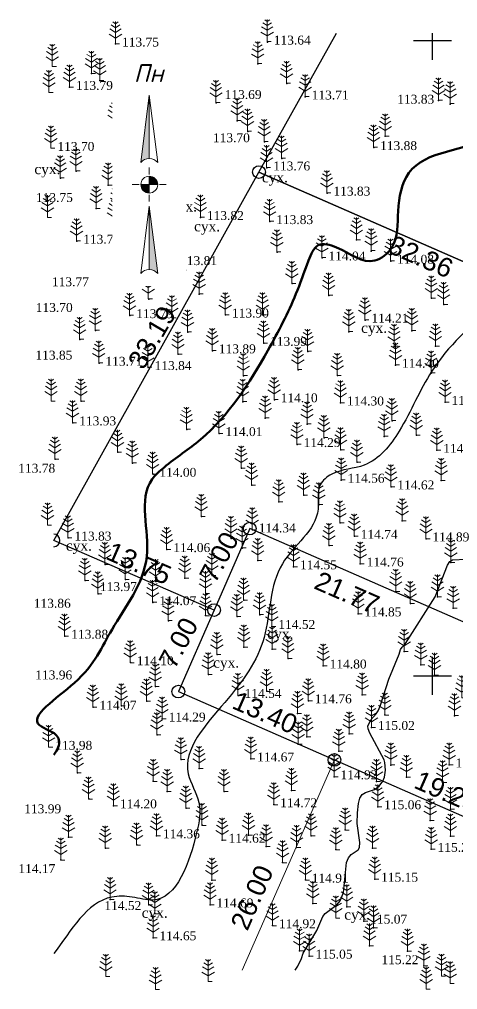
# Model space of a CAD drawing. Header units: millimetres. Extents: x 5405467.5 to 5405558, y 5524972.3 to 5525053.
# Drawn here: x 5405467.5 to 5405502, y 5524975.3 to 5525051.7 of the extents above; entities that cross this region are included whole.
import ezdxf
from ezdxf.enums import TextEntityAlignment as Align

# ---------------------------------------------------------------- set-up
doc = ezdxf.new("R2010")
doc.units = ezdxf.units.MM
doc.set_wipeout_variables(frame=1)
for name, color, linetype, lineweight in [('#Лист (текст_ПН)', 250, 'Continuous', 0), ('#Штамп', 250, 'Continuous', 0), ('11900000', 1, 'Continuous', 30), ('ограждение', 7, 'ZABOR', 20), ('ТОЧКИ', 7, 'Continuous', 30)]:
    doc.layers.add(name, color=color, linetype=linetype, lineweight=lineweight)
for name, color, linetype in [('горизонтали', 42, 'Continuous'), ('Ділянки_Межі', 10, 'Continuous'), ('надписи', 7, 'Continuous'), ('отметки', 7, 'Continuous'), ('промеры', 185, 'Continuous'), ('Растительность', 7, 'Continuous')]:
    doc.layers.add(name, color=color, linetype=linetype)
doc.styles.get("Standard").update_dxf_attribs({"font": 'arial.ttf'})
doc.styles.add('times', font='times.ttf')
doc.styles.add('Мой_Топо', font='isocpeui.ttf')
doc.linetypes.add('ZABOR', pattern='A,1,-0.1,[132,ltypeshp.shx,S=0.25,R=0,X=-0.1,Y=0],-0.4,1', length=2.5)
doc.linetypes.add('ЗаборДерПр', pattern='A,1,[130,ltypeshp.shx,S=0.25,R=0,X=0,Y=-0.25],1.5', length=2.5)

# ---------------------------------------------------------------- blocks, each defined once
blk = doc.blocks.new('A$C51FE15A3')
at = {"layer": 'Растительность', "color": 94, "lineweight": 0}
for points in [[(-0.201, 1.726), (0, 1.584), (0.201, 1.726)], [(0, 1.75), (0, 0), (0.319, 0)], [(-0.447, 1.172), (0, 0.895), (0.447, 1.172)], [(-0.343, 1.489), (0, 1.267), (0.343, 1.489)], [(-0.493, 0.753), (0, 0.444), (0.493, 0.753)]]:
    blk.add_lwpolyline(points, dxfattribs=at)
blk = doc.blocks.new('*U4')
at = {"color": 0}
for points in [[(-0.113, 0), (-0.109, -0.029), (-0.097, -0.056)], [(-0.113, 0), (-0.097, -0.056), (0, 0)], [(-0.097, -0.056), (0, -0.113), (0, 0)], [(-0.097, -0.056), (-0.08, -0.08), (-0.056, -0.097)], [(-0.097, -0.056), (-0.056, -0.097), (0, -0.113)], [(-0.056, -0.097), (-0.029, -0.109), (0, -0.113)]]:
    blk.add_solid(points, dxfattribs=at)
blk = doc.blocks.new('*U5')
at = {"color": 0}
for points in [[(0, 0), (0.097, 0.056), (0, 0.113)], [(0.097, 0.056), (0.029, 0.109), (0, 0.113)], [(0, 0), (0.113, 0), (0.097, 0.056)], [(0.097, 0.056), (0.056, 0.097), (0.029, 0.109)], [(0.097, 0.056), (0.08, 0.08), (0.056, 0.097)], [(0.113, 0), (0.109, 0.029), (0.097, 0.056)]]:
    blk.add_solid(points, dxfattribs=at)
blk = doc.blocks.new('*U6')
at = {"color": 0}
for points in [[(0, -1.136), (0.021, -1.138), (0, -0.288)], [(0.021, -1.138), (0.042, -1.142), (0, -0.288)], [(0.042, -1.142), (0.062, -1.15), (0, -0.288)], [(0.062, -1.15), (0.081, -1.16), (0, -0.288)], [(0.081, -1.16), (0.098, -1.173), (0, -0.288)], [(0.098, -1.173), (0.113, -1.188), (0, -0.288)]]:
    blk.add_solid(points, dxfattribs=at)
blk = doc.blocks.new('*U7')
at = {"color": 0}
for points in [[(-0.113, 0.297), (-0.098, 0.312), (0, 1.197)], [(-0.098, 0.312), (-0.081, 0.325), (0, 1.197)], [(-0.081, 0.325), (-0.062, 0.335), (0, 1.197)], [(-0.062, 0.335), (-0.042, 0.343), (0, 1.197)], [(-0.042, 0.343), (-0.021, 0.347), (0, 1.197)], [(-0.021, 0.347), (0, 0.349), (0, 1.197)]]:
    blk.add_solid(points, dxfattribs=at)
blk = doc.blocks.new('#Північ')
at = {"color": 7}
blk.add_wipeout([(-2.901, 10.635), (2.901, 10.635), (2.901, -7.981), (-2.901, -7.981)], dxfattribs=at).dxf.layer = '#Лист (текст_ПН)'
at = {"layer": '#Лист (текст_ПН)'}
for p, q in [((-0.663, 1.748), (0, 7.043)), ((0, 7.043), (0, 2.052)), ((0, 7.043), (0.663, 1.748)), ((0, 1.337), (0, 0.807)), ((-1.337, 0), (-0.807, 0)), ((-0.662, 0), (0.662, 0)), ((0, 0.662), (0, -0.662)), ((1.337, 0), (0.807, 0)), ((0, -1.337), (0, -0.807)), ((-0.663, -6.99), (0, -1.695)), ((0, -1.695), (0.663, -6.99)), ((0, -1.695), (0, -6.686))]:
    blk.add_line(p, q, dxfattribs=at)
at = {"layer": '#Лист (текст_ПН)', "flags": 128}
for points in [[(0, 7.043), (-0.663, 1.748, -0.218585), (0, 2.052)], [(0, 0), (-0.662, 0, 0.414214), (0, -0.662)]]:
    blk.add_lwpolyline(points, format="xyb", close=True, dxfattribs=at)
at = {"layer": '#Лист (текст_ПН)'}
blk.add_circle((0, 0), 0.662, dxfattribs=at)
for centre in [(0, 1.178), (0, -7.56)]:
    blk.add_arc(centre, 0.874, 40.67981, 139.32019, dxfattribs=at)
at = {"layer": '#Лист (текст_ПН)', "xscale": 5.883850111352785, "yscale": 5.883850111352785, "zscale": 5.883850111352785}
for name in ['*U7', '*U4', '*U5', '*U6']:
    blk.add_blockref(name, (0, 0), dxfattribs=at)
at = {"layer": '#Лист (текст_ПН)', "style": 'Мой_Топо'}
blk.add_text('Пн', height=1.4, dxfattribs=at).set_placement((-1.217, 8.077))

msp = doc.modelspace()

# ---------------------------------------------------------------- linework, layer by layer
at = {"layer": '11900000', "color": 7}
for points in [[(5405498.5, 5525050, 0), (5405501.5, 5525050, 0)], [(5405498.5, 5525050, 0), (5405501.5, 5525050, 0)], [(5405500, 5525048.5, 0), (5405500, 5525050.587, 0)], [(5405500, 5525048.5, 0), (5405500, 5525050.587, 0)], [(5405500, 5524998.5, 0), (5405500, 5525001.5, 0)], [(5405500, 5524998.5, 0), (5405500, 5525001.5, 0)], [(5405498.5, 5525000, 0), (5405501.5, 5525000, 0)], [(5405498.5, 5525000, 0), (5405501.5, 5525000, 0)]]:
    msp.add_polyline3d(points, dxfattribs=at)
at = {"layer": 'горизонтали', "color": 32}
msp.add_polyline3d([(5405489.201, 5524976.835, 115), (5405489.397, 5524977.142, 115), (5405489.707, 5524977.762, 115), (5405489.827, 5524978.172, 115), (5405490.907, 5524979.962, 115), (5405491.377, 5524981.072, 115), (5405491.547, 5524981.302, 115), (5405492.507, 5524982.002, 115), (5405492.737, 5524982.292, 115), (5405492.997, 5524982.942, 115), (5405493.237, 5524985.312, 115), (5405493.377, 5524985.692, 115), (5405493.587, 5524985.932, 115), (5405494.157, 5524986.322, 115), (5405494.267, 5524986.482, 115), (5405494.287, 5524986.882, 115), (5405494.067, 5524988.382, 115), (5405494.107, 5524989.232, 115), (5405494.187, 5524989.962, 115), (5405494.277, 5524990.372, 115), (5405494.457, 5524990.662, 115), (5405494.717, 5524990.822, 115), (5405495.447, 5524991.052, 115), (5405495.807, 5524991.322, 115), (5405496.097, 5524991.702, 115), (5405496.227, 5524992.022, 115), (5405496.307, 5524992.592, 115), (5405496.237, 5524993.192, 115), (5405496.207, 5524993.392, 115), (5405495.057, 5524995.492, 115), (5405494.927, 5524995.842, 115), (5405494.907, 5524996.042, 115), (5405495.157, 5524996.552, 115), (5405495.567, 5524997.022, 115), (5405495.727, 5524997.262, 115), (5405495.887, 5524997.612, 115), (5405496.567, 5524999.732, 115), (5405497.387, 5525001.702, 115), (5405497.467, 5525002.072, 115), (5405497.597, 5525002.272, 115), (5405497.867, 5525002.552, 115), (5405500.207, 5525006.222, 115), (5405501.167, 5525008.722, 115), (5405501.367, 5525009.012, 115), (5405501.567, 5525009.122, 115), (5405503.727, 5525009.242, 115)], dxfattribs=at)
at = {"layer": 'горизонтали', "color": 32, "lineweight": 50}
msp.add_open_spline([(5405508.678, 5525050.587), (5405508.524, 5525050.022), (5405509.092, 5525046.521), (5405505.542, 5525041.222), (5405498.121, 5525041.417), (5405497.131, 5525036.638), (5405497.383, 5525033.955), (5405494.983, 5525032.023), (5405493.141, 5525033.596), (5405490.843, 5525034.238), (5405490.03, 5525032.139), (5405489.087, 5525029.435), (5405486.511, 5525024.44), (5405483.297, 5525019.424), (5405479.469, 5525016.958), (5405476.615, 5525014.417), (5405478.733, 5525008.977), (5405474.587, 5525003.904), (5405473.082, 5524999.827), (5405467.363, 5524996.301), (5405470.776, 5524995.526), (5405470.639, 5524994.359), (5405470.296, 5524993.875), (5405470.209, 5524993.78)], degree=3, knots=[456.846137, 456.846137, 456.846137, 456.846137, 458.787206, 466.038544, 473.272137, 476.393631, 479.304205, 480.999261, 484.176263, 485.622694, 487.053011, 489.860193, 494.811797, 503.600401, 507.214707, 508.54627, 514.632075, 520.988, 526.137061, 530.451811, 532.168173, 533.247577, 533.573622, 533.573622, 533.573622, 533.573622], dxfattribs=at)
at = {"layer": 'горизонтали', "color": 32}
msp.add_open_spline([(5405523.475, 5525050.587), (5405522.918, 5525049.958), (5405521.213, 5525047.251), (5405521.307, 5525041.822), (5405517.894, 5525042.432), (5405516.049, 5525041.732), (5405515.894, 5525038.175), (5405511.045, 5525034.346), (5405505.506, 5525029.854), (5405499.829, 5525024.692), (5405497.897, 5525019.678), (5405495.183, 5525016.265), (5405492.449, 5525016.305), (5405490.8, 5525014.942), (5405491.477, 5525011.838), (5405487.055, 5525008.999), (5405487.392, 5525002.705), (5405483.865, 5524997.947), (5405479.67, 5524993.518), (5405481.946, 5524990.048), (5405481.276, 5524986.482), (5405479.664, 5524981.676), (5405476.395, 5524982.667), (5405473.064, 5524982.742), (5405471.616, 5524979.955), (5405470.209, 5524978.149)], degree=3, knots=[426.85372, 426.85372, 426.85372, 426.85372, 429.320193, 435.927774, 437.596895, 438.692024, 441.444871, 446.618091, 456.348141, 463.489077, 468.844359, 472.676581, 475.335983, 476.557914, 478.494538, 483.614195, 489.586185, 495.570042, 501.876392, 504.287382, 506.675276, 513.000573, 514.62659, 516.235076, 522.662294, 522.662294, 522.662294, 522.662294], dxfattribs=at)
at = {"layer": 'Ділянки_Межі'}
for points in [[(5405526.203, 5525050.587), (5405531.873, 5525048.105), (5405521.453, 5525024.284), (5405515.997, 5525026.673), (5405486.352, 5525039.652)], [(5405486.352, 5525039.652), (5405492.442, 5525050.587)], [(5405470.209, 5525010.668), (5405486.352, 5525039.652), (5405515.997, 5525026.673), (5405505.569, 5525002.856), (5405485.626, 5525011.591), (5405482.819, 5525005.178), (5405470.209, 5525010.655)]]:
    msp.add_lwpolyline(points, dxfattribs=at)
at = {"layer": 'Ділянки_Межі', "lineweight": 25}
msp.add_lwpolyline([(5405552.953, 5524982.111), (5405540.836, 5524987.416), (5405523.203, 5524995.136), (5405505.569, 5525002.856), (5405485.626, 5525011.591), (5405482.819, 5525005.178), (5405480.011, 5524998.766), (5405492.281, 5524993.391), (5405509.94, 5524985.659), (5405527.584, 5524977.934), (5405530.095, 5524976.835)], dxfattribs=at)
at = {"layer": 'Ділянки_Межі', "lineweight": 0}
for points in [[(5405470.209, 5525010.655), (5405482.819, 5525005.178), (5405480.011, 5524998.766), (5405492.281, 5524993.391), (5405485.032, 5524976.835)], [(5405485.032, 5524976.835), (5405492.281, 5524993.391), (5405509.94, 5524985.659), (5405506.07, 5524976.835)]]:
    msp.add_lwpolyline(points, dxfattribs=at)
at = {"layer": 'ограждение', "color": 7, "linetype": 'ЗаборДерПр', "elevation": 107.24}
msp.add_lwpolyline([(5405470.209, 5525010.668), (5405474.384, 5525018.165)], dxfattribs=at)
at = {"layer": 'отметки', "color": 7}
for p in [(5405475.081, 5525049.736, 113.745), (5405487.012, 5525049.891, 113.644), (5405486.268, 5525048.164, 113.709), (5405473.186, 5525047.401, 113.741), (5405471.461, 5525046.324, 113.795), (5405473.849, 5525046.85, 113.7), (5405488.535, 5525046.618, 113.674), (5405489.994, 5525045.567, 113.705), (5405482.982, 5525045.103, 113.688), (5405500.472, 5525045.293, 113.832), (5405501.383, 5525045.011, 113.846), (5405474.963, 5525043.365, 113.743), (5405484.643, 5525043.699, 113.704), (5405485.466, 5525042.851, 113.695), (5405496.278, 5525042.47, 113.867), (5405476.038, 5525042.206, 113.79), (5405486.773, 5525042.035, 113.658), (5405495.373, 5525041.587, 113.884), (5405488.148, 5525040.731, 113.753), (5405471.981, 5525039.723, 113.682), (5405486.97, 5525039.984, 113.758), (5405470.736, 5525039.184, 113.765), (5405474.505, 5525038.615, 113.715), (5405491.703, 5525038.004, 113.833), (5405479.942, 5525037.553, 113.787), (5405473.555, 5525036.774, 113.749), (5405475.178, 5525036.84, 113.72), (5405474.938, 5525035.662, 113.708), (5405481.754, 5525036.085, 113.822), (5405487.204, 5525035.761, 113.835), (5405472.03, 5525034.22, 113.743), (5405478.258, 5525034.524, 113.73), (5405494.023, 5525034.309, 113.973), (5405487.778, 5525033.352, 113.901), (5405495.183, 5525033.441, 113.905), (5405491.313, 5525032.898, 114.043), (5405496.706, 5525032.638, 114.08), (5405479.086, 5525032.136, 113.808), (5405480.182, 5525031.189, 113.819), (5405488.952, 5525030.873, 113.946), (5405476.422, 5525030.791, 113.749), (5405477.678, 5525029.658, 113.751), (5405481.661, 5525030.041, 113.87), (5405491.843, 5525029.946, 114.085), (5405499.907, 5525029.724, 114.25), (5405500.88, 5525029.222, 114.381), (5405476.196, 5525028.361, 113.786), (5405479.531, 5525028.169, 113.763), (5405483.725, 5525028.406, 113.895), (5405486.639, 5525028.413, 113.876), (5405494.694, 5525028.009, 114.207), (5405473.499, 5525027.187, 113.801), (5405480.755, 5525027.05, 113.816), (5405493.427, 5525027.089, 114.206), (5405498.379, 5525027.167, 114.28), (5405472.277, 5525026.477, 113.74), (5405482.695, 5525025.59, 113.891), (5405486.722, 5525026.179, 113.989), (5405490.192, 5525025.531, 114.106), (5405496.983, 5525025.927, 114.357), (5405500.23, 5525025.949, 114.456), (5405480.001, 5525025.317, 113.887), (5405473.777, 5525024.613, 113.707), (5405477.642, 5525024.274, 113.842), (5405489.425, 5525024.099, 114.114), (5405497.092, 5525024.456, 114.397), (5405485.144, 5525023.61, 113.95), (5405492.522, 5525023.635, 114.173), (5405499.893, 5525023.827, 114.5), (5405487.559, 5525021.736, 114.104), (5405472.369, 5525021.618, 113.777), (5405485.09, 5525021.583, 114.067), (5405492.77, 5525021.487, 114.304), (5405500.99, 5525021.533, 114.603), (5405486.845, 5525020.288, 114.188), (5405471.715, 5525019.919, 113.928), (5405490.147, 5525019.812, 114.235), (5405496.818, 5525020.083, 114.42), (5405480.667, 5525019.399, 113.963), (5405483.215, 5525019.076, 114.007), (5405491.47, 5525018.748, 114.291), (5405496.202, 5525018.846, 114.476), (5405498.724, 5525018.942, 114.584), (5405489.363, 5525018.214, 114.292), (5405475.249, 5525017.6, 113.926), (5405492.777, 5525017.791, 114.369), (5405500.338, 5525017.759, 114.622), (5405470.324, 5525017.048, 113.802), (5405476.417, 5525016.752, 113.956), (5405484.976, 5525016.351, 114.101), (5405494.063, 5525016.814, 114.48), (5405478.019, 5525015.871, 113.998), (5405485.79, 5525015.014, 114.207), (5405492.819, 5525015.408, 114.562), (5405496.732, 5525014.878, 114.623), (5405500.685, 5525015.387, 114.785), (5405489.869, 5525014.225, 114.443), (5405487.922, 5525013.703, 114.3), (5405491.066, 5525013.472, 114.515), (5405481.831, 5525012.545, 114.156), (5405492.733, 5525012.039, 114.691), (5405497.62, 5525012.207, 114.832), (5405485.834, 5525011.496, 114.335), (5405471.346, 5525010.856, 113.83), (5405484.172, 5525010.819, 114.302), (5405491.866, 5525010.265, 114.517), (5405493.849, 5525010.994, 114.743), (5405499.489, 5525010.787, 114.895), (5405479.115, 5525009.947, 114.061), (5405485.034, 5525010.063, 114.334), (5405474.262, 5525008.768, 113.863), (5405486.266, 5525009.073, 114.435), (5405494.319, 5525008.811, 114.756), (5405501.446, 5525008.929, 115.01), (5405489.076, 5525008.591, 114.546), (5405472.681, 5525007.514, 113.899), (5405475.849, 5525007.594, 113.966), (5405478.241, 5525007.431, 114.049), (5405480.533, 5525007.69, 114.148), (5405482.659, 5525007.908, 114.253), (5405473.696, 5525006.461, 113.905), (5405482.175, 5525006.475, 114.254), (5405497.11, 5525006.651, 114.888), (5405478.015, 5525005.791, 114.067), (5405478.016, 5525005.768, 114.071), (5405485.151, 5525005.958, 114.36), (5405498.254, 5525005.695, 114.922), (5405500.4, 5525006.219, 115.007), (5405501.625, 5525005.319, 115.097), (5405479.228, 5525004.345, 114.116), (5405482.155, 5525004.744, 114.303), (5405484.63, 5525004.68, 114.386), (5405486.413, 5525004.815, 114.462), (5405494.146, 5525004.885, 114.846), (5405487.371, 5525003.9, 114.515), (5405471.086, 5525003.127, 113.88), (5405485.173, 5525002.266, 114.468), (5405487.391, 5525002.114, 114.555), (5405497.774, 5525001.927, 115.013), (5405483.059, 5525001.692, 114.346), (5405488.646, 5525001.369, 114.596), (5405476.239, 5525001.043, 114.104), (5405491.408, 5525000.783, 114.801), (5405499.075, 5525000.859, 115.116), (5405482.371, 5525000.104, 114.408), (5405500.164, 5525000.063, 115.144), (5405478.207, 5524999.163, 114.217), (5405486.958, 5524998.786, 114.657), (5405477.526, 5524998.02, 114.206), (5405484.717, 5524998.47, 114.537), (5405490.24, 5524998.044, 114.763), (5405494.463, 5524998.5, 114.911), (5405473.312, 5524997.54, 114.07), (5405475.54, 5524997.656, 114.212), (5405478.749, 5524996.61, 114.288), (5405489.384, 5524997.052, 114.73), (5405496.249, 5524996.926, 115.028), (5405501.721, 5524996.866, 115.212), (5405495.2, 5524995.95, 115.021), (5405478.335, 5524995.364, 114.282), (5405490.116, 5524995.213, 114.747), (5405493.443, 5524995.435, 114.917), (5405489.445, 5524994.636, 114.793), (5405485.706, 5524993.467, 114.674), (5405492.639, 5524994.074, 114.905), (5405480.226, 5524993.416, 114.399), (5405481.65, 5524992.72, 114.531), (5405496.724, 5524992.987, 115.014), (5405501.307, 5524992.995, 115.221), (5405472.079, 5524992.379, 114.069), (5405492.261, 5524992.067, 114.918), (5405497.942, 5524992.022, 115.076), (5405478.042, 5524991.708, 114.308), (5405495.598, 5524991.694, 114.975), (5405500.796, 5524991.6, 115.157), (5405479.141, 5524990.91, 114.397), (5405483.612, 5524990.905, 114.629), (5405488.9, 5524990.989, 114.862), (5405472.964, 5524990.321, 114.126), (5405474.917, 5524989.778, 114.203), (5405487.515, 5524989.866, 114.722), (5405495.695, 5524989.705, 115.058), (5405480.614, 5524989.593, 114.399), (5405501.408, 5524989.502, 115.209), (5405481.877, 5524988.239, 114.503), (5405499.816, 5524988.616, 115.135), (5405478.301, 5524987.421, 114.363), (5405485.522, 5524987.472, 114.688), (5405490.446, 5524987.414, 114.903), (5405493.134, 5524987.876, 114.969), (5405501.401, 5524987.395, 115.196), (5405471.381, 5524987.31, 114.196), (5405476.738, 5524986.694, 114.284), (5405483.462, 5524987.077, 114.624), (5405486.913, 5524986.566, 114.808), (5405474.273, 5524986.454, 114.267), (5405489.311, 5524986.501, 114.871), (5405492.394, 5524986.325, 114.944), (5405495.285, 5524986.442, 115.028), (5405499.893, 5524986.352, 115.199), (5405470.784, 5524985.517, 114.281), (5405488.213, 5524985.302, 114.858), (5405482.651, 5524983.919, 114.7), (5405489.998, 5524983.936, 114.911), (5405495.455, 5524984.004, 115.148), (5405474.652, 5524982.405, 114.518), (5405490.59, 5524982.096, 114.96), (5405477.683, 5524981.973, 114.508), (5405478.17, 5524981.287, 114.55), (5405482.507, 5524981.982, 114.686), (5405493.252, 5524981.827, 115.019), (5405494.599, 5524980.701, 115.068), (5405487.419, 5524980.342, 114.921), (5405495.365, 5524980.174, 115.149), (5405478.021, 5524979.393, 114.646), (5405489.548, 5524978.356, 114.975), (5405495.044, 5524978.751, 115.117), (5405498.031, 5524978.327, 115.221), (5405490.298, 5524977.95, 115.045), (5405499.322, 5524977.169, 115.249)]:
    msp.add_point(p, dxfattribs=at)
at = {"layer": 'ТОЧКИ'}
for centre in [(5405486.352, 5525039.652), (5405485.626, 5525011.591), (5405482.819, 5525005.178), (5405480.011, 5524998.766), (5405492.281, 5524993.391, 107.24)]:
    msp.add_circle(centre, 0.5, dxfattribs=at)
msp.add_arc((5405470.203, 5525010.658), 0.5, 270.64904, 89.35113, dxfattribs=at)

# ---------------------------------------------------------------- block references
at = {"layer": 'Растительность', "color": 7}
for p in [(5405475.07, 5525049.75, 113.74), (5405487, 5525049.92, 113.64), (5405470.1, 5525047.97, 113.75), (5405486.25, 5525048.19, 113.71), (5405473.17, 5525047.42, 113.74), (5405473.83, 5525046.87, 113.7), (5405469.84, 5525045.92, 113.76), (5405471.45, 5525046.34, 113.79), (5405488.52, 5525046.64, 113.67), (5405489.98, 5525045.59, 113.7), (5405500.46, 5525045.32, 113.83), (5405482.97, 5525045.13, 113.69), (5405501.38, 5525045.04, 113.85), (5405484.63, 5525043.72, 113.7), (5405474.95, 5525043.38, 113.74), (5405485.45, 5525042.88, 113.69), (5405476.02, 5525042.22, 113.79), (5405496.27, 5525042.49, 113.87), (5405469.99, 5525041.54, 113.7), (5405486.76, 5525042.06, 113.66), (5405495.36, 5525041.61, 113.88), (5405488.13, 5525040.76, 113.75), (5405486.95, 5525040.01, 113.76), (5405470.72, 5525039.2, 113.76), (5405471.96, 5525039.74, 113.68), (5405474.49, 5525038.63, 113.71), (5405479.92, 5525037.57, 113.79), (5405491.69, 5525038.03, 113.83), (5405473.54, 5525036.79, 113.75), (5405475.16, 5525036.86, 113.72), (5405469.72, 5525036.09, 113.7), (5405481.74, 5525036.1, 113.82), (5405474.92, 5525035.68, 113.71), (5405487.19, 5525035.78, 113.83), (5405478.24, 5525034.54, 113.73), (5405472.01, 5525034.24, 113.74), (5405494.01, 5525034.33, 113.97), (5405487.76, 5525033.37, 113.9), (5405495.17, 5525033.47, 113.9), (5405491.3, 5525032.92, 114.04), (5405496.69, 5525032.66, 114.08), (5405479.06, 5525032.15, 113.81), (5405476.4, 5525030.81, 113.75), (5405480.16, 5525031.21, 113.82), (5405488.93, 5525030.89, 113.95), (5405481.64, 5525030.06, 113.87), (5405491.83, 5525029.97, 114.08), (5405477.65, 5525029.68, 113.75), (5405499.9, 5525029.74, 114.25), (5405500.87, 5525029.24, 114.38), (5405476.17, 5525028.38, 113.78), (5405483.7, 5525028.43, 113.89), (5405486.62, 5525028.43, 113.87), (5405479.51, 5525028.19, 113.76), (5405494.68, 5525028.03, 114.21), (5405473.48, 5525027.2, 113.8), (5405480.73, 5525027.07, 113.82), (5405493.41, 5525027.11, 114.2), (5405498.37, 5525027.19, 114.28), (5405472.25, 5525026.49, 113.74), (5405486.7, 5525026.2, 113.99), (5405479.98, 5525025.33, 113.89), (5405482.67, 5525025.61, 113.89), (5405490.17, 5525025.55, 114.1), (5405496.97, 5525025.94, 114.36), (5405500.22, 5525025.96, 114.46), (5405473.75, 5525024.63, 113.71), (5405477.62, 5525024.29, 113.84), (5405489.41, 5525024.12, 114.11), (5405497.08, 5525024.47, 114.4), (5405499.88, 5525023.84, 114.5), (5405485.12, 5525023.63, 113.95), (5405492.5, 5525023.65, 114.17), (5405470, 5525021.62, 113.93), (5405472.34, 5525021.63, 113.78), (5405485.07, 5525021.6, 114.07), (5405487.54, 5525021.75, 114.1), (5405492.75, 5525021.5, 114.3), (5405500.98, 5525021.54, 114.6), (5405486.83, 5525020.3, 114.19), (5405496.8, 5525020.1, 114.42), (5405471.69, 5525019.93, 113.93), (5405480.64, 5525019.41, 113.96), (5405490.13, 5525019.83, 114.23), (5405483.19, 5525019.09, 114.01), (5405491.45, 5525018.76, 114.29), (5405496.19, 5525018.86, 114.48), (5405498.71, 5525018.95, 114.58), (5405489.34, 5525018.23, 114.29), (5405492.76, 5525017.8, 114.37), (5405500.33, 5525017.77, 114.62), (5405470.3, 5525017.06, 113.8), (5405475.22, 5525017.61, 113.93), (5405476.39, 5525016.76, 113.96), (5405484.95, 5525016.36, 114.1), (5405494.05, 5525016.82, 114.48), (5405477.99, 5525015.88, 114), (5405492.81, 5525015.42, 114.56), (5405500.68, 5525015.39, 114.78), (5405485.77, 5525015.02, 114.21), (5405496.72, 5525014.89, 114.62), (5405489.85, 5525014.23, 114.44), (5405487.9, 5525013.71, 114.3), (5405491.05, 5525013.48, 114.51), (5405481.81, 5525012.55, 114.15), (5405469.73, 5525011.87, 113.75), (5405492.72, 5525012.04, 114.69), (5405497.61, 5525012.21, 114.83), (5405471.32, 5525010.86, 113.83), (5405484.15, 5525010.82, 114.3), (5405485.82, 5525011.5, 114.33), (5405493.84, 5525011, 114.74), (5405499.48, 5525010.79, 114.89), (5405485.02, 5525010.07, 114.33), (5405491.85, 5525010.27, 114.52), (5405479.09, 5525009.95, 114.06), (5405474.23, 5525008.77, 113.86), (5405486.25, 5525009.08, 114.43), (5405489.06, 5525008.59, 114.55), (5405494.31, 5525008.81, 114.76), (5405501.44, 5525008.93, 115.01), (5405482.64, 5525007.91, 114.25), (5405472.65, 5525007.52, 113.9), (5405475.82, 5525007.6, 113.96), (5405478.22, 5525007.43, 114.05), (5405480.51, 5525007.69, 114.15), (5405473.67, 5525006.46, 113.9), (5405482.15, 5525006.48, 114.25), (5405497.1, 5525006.65, 114.89), (5405500.39, 5525006.22, 115.01), (5405477.99, 5525005.79, 114.07), (5405485.13, 5525005.96, 114.36), (5405498.25, 5525005.7, 114.92), (5405482.14, 5525004.74, 114.3), (5405484.61, 5525004.68, 114.39), (5405486.4, 5525004.82, 114.46), (5405494.14, 5525004.89, 114.85), (5405501.62, 5525005.32, 115.1), (5405479.2, 5525004.35, 114.12), (5405487.36, 5525003.9, 114.51), (5405471.06, 5525003.13, 113.88), (5405483.04, 5525001.69, 114.35), (5405485.16, 5525002.27, 114.47), (5405487.38, 5525002.11, 114.55), (5405497.77, 5525001.93, 115.01), (5405476.22, 5525001.04, 114.1), (5405488.63, 5525001.37, 114.6), (5405499.07, 5525000.86, 115.12), (5405482.36, 5525000.1, 114.41), (5405491.4, 5525000.78, 114.8), (5405500.16, 5525000.06, 115.14), (5405478.19, 5524999.16, 114.22), (5405486.95, 5524998.78, 114.66), (5405477.51, 5524998.02, 114.2), (5405484.7, 5524998.47, 114.54), (5405490.23, 5524998.04, 114.76), (5405494.46, 5524998.5, 114.91), (5405502.29, 5524998.28, 115.23), (5405473.29, 5524997.54, 114.07), (5405475.52, 5524997.65, 114.21), (5405489.38, 5524997.05, 114.73), (5405478.73, 5524996.61, 114.29), (5405496.25, 5524996.92, 115.03), (5405501.72, 5524996.87, 115.21), (5405495.2, 5524995.95, 115.02), (5405478.32, 5524995.36, 114.28), (5405490.11, 5524995.21, 114.75), (5405493.44, 5524995.43, 114.92), (5405469.81, 5524994.38, 113.98), (5405489.44, 5524994.63, 114.79), (5405492.63, 5524994.07, 114.91), (5405480.21, 5524993.41, 114.4), (5405485.7, 5524993.46, 114.67), (5405481.64, 5524992.72, 114.53), (5405496.72, 5524992.99, 115.01), (5405501.31, 5524992.99, 115.22), (5405472.06, 5524992.37, 114.07), (5405478.03, 5524991.7, 114.31), (5405492.26, 5524992.06, 114.92), (5405495.59, 5524991.69, 114.97), (5405497.94, 5524992.02, 115.08), (5405488.9, 5524990.99, 114.86), (5405500.79, 5524991.6, 115.16), (5405472.95, 5524990.31, 114.13), (5405479.13, 5524990.91, 114.4), (5405483.6, 5524990.9, 114.63), (5405474.9, 5524989.77, 114.2), (5405480.6, 5524989.59, 114.4), (5405487.51, 5524989.86, 114.72), (5405495.69, 5524989.7, 115.06), (5405501.41, 5524989.5, 115.21), (5405481.87, 5524988.23, 114.5), (5405499.81, 5524988.61, 115.13), (5405471.37, 5524987.3, 114.2), (5405478.29, 5524987.42, 114.36), (5405485.52, 5524987.47, 114.69), (5405490.44, 5524987.41, 114.9), (5405493.13, 5524987.87, 114.97), (5405501.4, 5524987.39, 115.2), (5405474.26, 5524986.45, 114.27), (5405476.72, 5524986.69, 114.28), (5405483.45, 5524987.07, 114.62), (5405486.91, 5524986.56, 114.81), (5405489.31, 5524986.5, 114.87), (5405495.28, 5524986.44, 115.03), (5405499.89, 5524986.35, 115.2), (5405492.39, 5524986.32, 114.94), (5405470.77, 5524985.51, 114.28), (5405488.21, 5524985.3, 114.86), (5405482.65, 5524983.92, 114.7), (5405490, 5524983.93, 114.91), (5405495.45, 5524984, 115.15), (5405474.64, 5524982.4, 114.52), (5405477.67, 5524981.97, 114.51), (5405482.5, 5524981.98, 114.69), (5405490.59, 5524982.09, 114.96), (5405493.25, 5524981.83, 115.02), (5405478.16, 5524981.28, 114.55), (5405487.42, 5524980.34, 114.92), (5405492.396, 5524980.944), (5405494.6, 5524980.7, 115.07), (5405495.36, 5524980.17, 115.15), (5405478.02, 5524979.39, 114.65), (5405495.04, 5524978.75, 115.12), (5405489.55, 5524978.35, 114.97), (5405490.3, 5524977.95, 115.05), (5405498.03, 5524978.33, 115.22), (5405499.32, 5524977.17, 115.25), (5405474.31, 5524976.35, 114.68), (5405482.35, 5524975.94, 114.93), (5405500.7, 5524976.36, 115.29), (5405501.39, 5524975.78, 115.29), (5405478.22, 5524975.31, 114.83), (5405499.5, 5524975.34, 115.31)]:
    msp.add_blockref('A$C51FE15A3', p, dxfattribs=at)

# ---------------------------------------------------------------- texts
at = {"layer": 'надписи', "color": 7, "style": 'times'}
for p in [(5405468.691, 5525040.29, 111.861), (5405486.583, 5525039.644, 111.861), (5405479.429, 5525037.35, 111.861), (5405481.248, 5525035.788, 111.861), (5405494.381, 5525027.799, 111.861), (5405471.168, 5525010.656, 111.861), (5405487.006, 5525003.71, 111.861), (5405482.746, 5525001.451, 111.861), (5405477.132, 5524981.763, 111.861), (5405493.053, 5524981.617, 111.861)]:
    msp.add_text('сух.', height=0.8, dxfattribs=at).set_placement(p, align=Align.TOP_LEFT)
at = {"layer": 'отметки', "color": 7, "style": 'times'}
for s, p in [('113.75', (5405475.581, 5525050.236, 113.745)), ('113.64', (5405487.512, 5525050.391, 113.644)), ('113.79', (5405471.961, 5525046.824, 113.795)), ('113.69', (5405483.651, 5525046.109, 113.688)), ('113.71', (5405490.494, 5525046.067, 113.705)), ('113.83', (5405497.224, 5525045.74, 113.832)), ('113.79', (5405476.538, 5525042.706, 113.79)), ('113.70', (5405482.729, 5525042.704, 113.695)), ('113.70', (5405470.503, 5525042.021, 113.703)), ('113.88', (5405495.873, 5525042.087, 113.884)), ('113.76', (5405487.47, 5525040.484, 113.758)), ('113.72', (5405475.005, 5525039.115, 113.715)), ('113.83', (5405492.203, 5525038.504, 113.833)), ('113.75', (5405468.811, 5525038.001, 113.75)), ('113.82', (5405482.254, 5525036.585, 113.822)), ('113.83', (5405487.704, 5525036.261, 113.835)), ('113.71', (5405475.438, 5525036.162, 113.708)), ('113.74', (5405472.53, 5525034.72, 113.743)), ('114.04', (5405491.813, 5525033.398, 114.043)), ('114.08', (5405497.206, 5525033.138, 114.08)), ('113.81', (5405480.149, 5525033.035, 113.808)), ('113.77', (5405470.071, 5525031.368, 113.772)), ('113.70', (5405468.796, 5525029.348, 113.7)), ('113.79', (5405476.696, 5525028.861, 113.786)), ('113.90', (5405484.225, 5525028.906, 113.895)), ('114.21', (5405495.194, 5525028.509, 114.207)), ('113.99', (5405487.222, 5525026.679, 113.989)), ('113.85', (5405468.772, 5525025.595, 113.853)), ('113.89', (5405483.195, 5525026.09, 113.891)), ('113.71', (5405474.277, 5525025.113, 113.707)), ('113.84', (5405478.142, 5525024.774, 113.842)), ('114.40', (5405497.592, 5525024.956, 114.397)), ('114.10', (5405488.059, 5525022.236, 114.104)), ('114.30', (5405493.27, 5525021.987, 114.304)), ('114.60', (5405501.49, 5525022.033, 114.603)), ('113.93', (5405472.215, 5525020.419, 113.928)), ('114.01', (5405483.715, 5525019.576, 114.007)), ('114.29', (5405489.863, 5525018.714, 114.292)), ('114.62', (5405500.838, 5525018.259, 114.622)), ('113.78', (5405467.422, 5525016.694, 113.777)), ('114.00', (5405478.519, 5525016.371, 113.998)), ('114.56', (5405493.319, 5525015.908, 114.562)), ('114.62', (5405497.232, 5525015.378, 114.623)), ('114.34', (5405486.334, 5525011.996, 114.335)), ('113.83', (5405471.846, 5525011.356, 113.83)), ('114.74', (5405494.349, 5525011.494, 114.743)), ('114.89', (5405499.989, 5525011.287, 114.895)), ('114.06', (5405479.615, 5525010.447, 114.061)), ('114.55', (5405489.576, 5525009.091, 114.546)), ('114.76', (5405494.819, 5525009.311, 114.756)), ('113.97', (5405473.843, 5525007.379, 113.966)), ('113.86', (5405468.644, 5525006.066, 113.861)), ('114.07', (5405478.516, 5525006.268, 114.071)), ('114.85', (5405494.646, 5525005.385, 114.846)), ('114.52', (5405487.871, 5525004.4, 114.515)), ('113.88', (5405471.586, 5525003.627, 113.88)), ('114.10', (5405476.739, 5525001.543, 114.104)), ('114.80', (5405491.908, 5525001.283, 114.801)), ('113.96', (5405468.758, 5525000.424, 113.965)), ('114.54', (5405485.217, 5524998.97, 114.537)), ('114.07', (5405473.812, 5524998.04, 114.07)), ('114.76', (5405490.74, 5524998.544, 114.763)), ('114.29', (5405479.249, 5524997.11, 114.288)), ('115.02', (5405495.7, 5524996.45, 115.021)), ('113.98', (5405470.336, 5524994.883, 113.978)), ('114.67', (5405486.206, 5524993.967, 114.674)), ('115.22', (5405501.807, 5524993.495, 115.221)), ('114.92', (5405492.761, 5524992.567, 114.918)), ('113.99', (5405467.893, 5524989.887, 113.986)), ('114.20', (5405475.417, 5524990.278, 114.203)), ('114.72', (5405488.015, 5524990.366, 114.722)), ('115.06', (5405496.195, 5524990.205, 115.058)), ('114.36', (5405478.801, 5524987.921, 114.363)), ('114.62', (5405483.962, 5524987.577, 114.624)), ('115.20', (5405500.393, 5524986.852, 115.199)), ('114.17', (5405467.431, 5524985.183, 114.172)), ('114.91', (5405490.498, 5524984.436, 114.911)), ('115.15', (5405495.955, 5524984.504, 115.148)), ('114.52', (5405474.193, 5524982.272, 114.518)), ('114.69', (5405483.007, 5524982.482, 114.686)), ('114.92', (5405487.919, 5524980.842, 114.921)), ('115.07', (5405495.099, 5524981.201, 115.068)), ('114.65', (5405478.521, 5524979.893, 114.646)), ('115.05', (5405490.798, 5524978.45, 115.045)), ('115.22', (5405495.982, 5524978.011, 115.221))]:
    msp.add_text(s, height=0.7, dxfattribs=at).set_placement(p, align=Align.TOP_LEFT)
at = {"layer": 'промеры', "char_height": 1.5, "attachment_point": 1}
for s, insert, rotation in [('32.36', (5405496.981, 5525034.741, -107.24), 336.35584), ('33.19', (5405475.962, 5525024.763), 59.59258), ('7.00', (5405481.584, 5525007.91), 61.91278), ('13.75', (5405474.826, 5525010.606), 336.35584), ('21.77', (5405491.178, 5525008.292), 336.35584), ('7.00', (5405478.395, 5525001.162), 61.91278), ('13.40', (5405484.737, 5524998.863), 336.35584), ('19.28', (5405499.037, 5524992.6), 336.35584), ('26.00', (5405484.061, 5524980.46), 66.37949)]:
    msp.add_mtext(s, dxfattribs=dict(at, insert=insert, rotation=rotation))

# ---------------------------------------------------------------- next in the draw order: block references
at = {"layer": '#Штамп'}
msp.add_blockref('#Північ', (5405477.726, 5525038.665, 357.373), dxfattribs=at)

doc.saveas('drawing.dxf')
